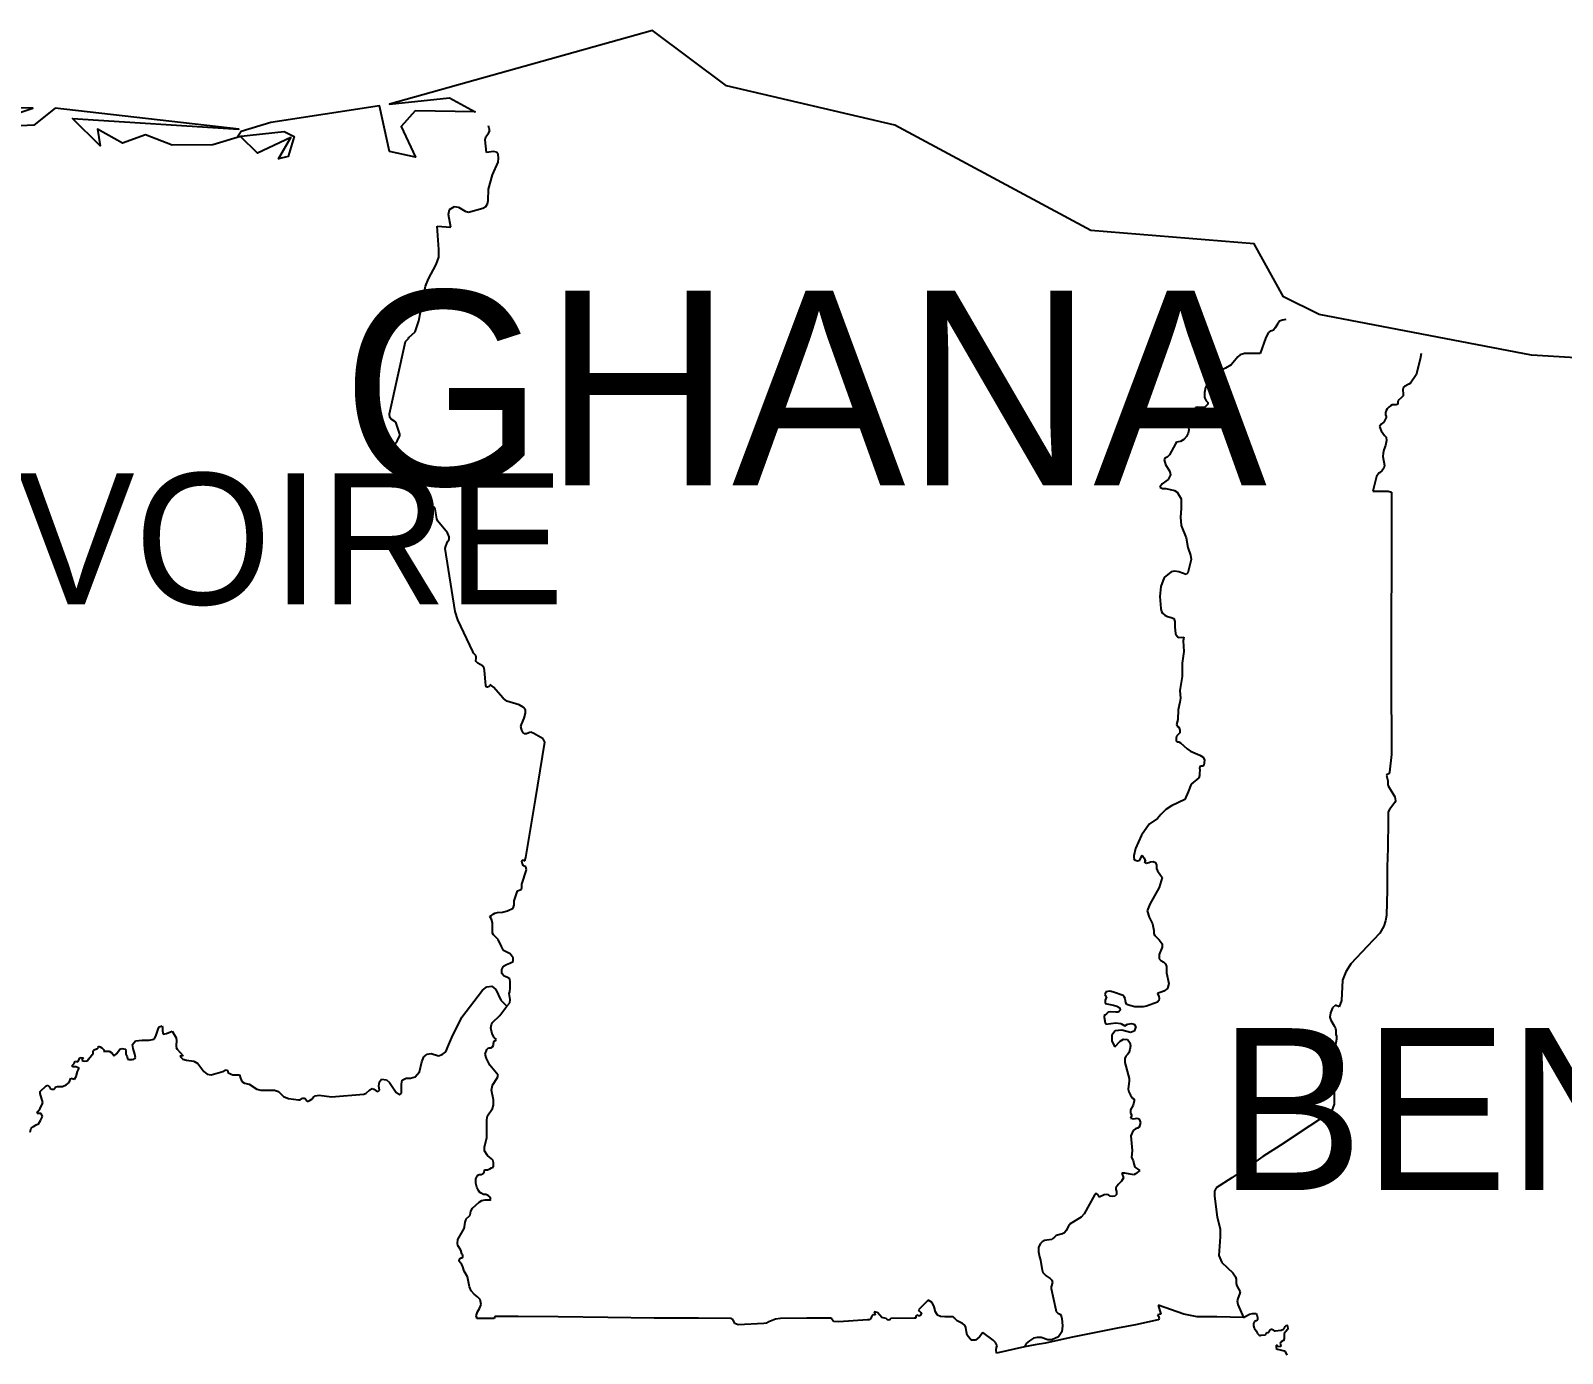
# Model space of a CAD drawing. Header units: metres. Extents: x 0 to 1325, y -1 to 773.
# Drawn here: x 644.05 to 671.54, y 345.15 to 368.91 of the extents above; entities that cross this region are included whole.
import ezdxf
from ezdxf.enums import TextEntityAlignment as Align

# ---------------------------------------------------------------- set-up
doc = ezdxf.new("R2010")
doc.units = ezdxf.units.M

msp = doc.modelspace()

# ---------------------------------------------------------------- linework, layer by layer
at = {"layer": 'CUT'}
for points in [[(674.96, 362.838), (670.99, 363.078), (667.18, 363.808), (666.54, 364.128), (666.01, 365.078), (663.08, 365.318), (659.56, 367.208), (656.54, 367.918), (655.21, 368.908), (650.49, 367.588), (651.57, 367.698), (652.03, 367.448), (650.95, 367.468), (650.7, 367.188), (650.96, 366.638), (650.49, 366.738), (650.31, 367.558), (648.36, 367.258), (647.83, 367.098), (647.77, 367.008), (648.6, 367.098), (648.78, 367.008), (648.67, 366.648), (648.5, 366.608), (648.72, 366.988), (648.12, 366.708), (647.82, 367.008), (647.32, 366.858), (646.59, 366.848), (646.11, 367.038), (645.7, 366.888), (645.25, 367.138), (645.3, 366.838), (644.8, 367.328), (647.79, 367.138), (644.49, 367.518), (644.11, 367.208), (642.91, 367.148)], [(643.26, 367.238), (644.09, 367.518), (642.07, 367.568)]]:
    msp.add_lwpolyline(points, dxfattribs=at)
at = {"layer": 'SCORE'}
for points in [[(652.22, 366.998), (652.27, 367.068)], [(652.28, 367.148), (652.27, 367.198)], [(652.27, 367.068), (652.29, 367.108)], [(652.29, 367.108), (652.28, 367.148)], [(652.21, 366.948), (652.22, 366.998)], [(652.23, 366.718), (652.21, 366.948)], [(652.36, 366.738), (652.23, 366.718)], [(652.34, 366.318), (652.44, 366.548)], [(652.41, 366.728), (652.36, 366.738)], [(652.44, 366.688), (652.41, 366.728)], [(652.45, 366.618), (652.44, 366.688)], [(652.44, 366.548), (652.45, 366.618)], [(652.27, 366.058), (652.34, 366.318)], [(652.26, 365.858), (652.27, 366.058)], [(651.55, 365.608), (651.57, 365.698)], [(651.57, 365.698), (651.66, 365.748)], [(651.66, 365.748), (651.73, 365.738)], [(651.73, 365.738), (651.85, 365.668)], [(651.91, 365.648), (652.17, 365.718)], [(652.17, 365.718), (652.22, 365.748)], [(652.22, 365.748), (652.25, 365.798)], [(652.25, 365.798), (652.26, 365.858)], [(651.59, 365.378), (651.55, 365.608)], [(651.85, 365.668), (651.91, 365.648)], [(651.38, 364.978), (651.35, 365.398)], [(651.35, 365.398), (651.59, 365.378)], [(651.38, 364.838), (651.38, 364.978)], [(651.19, 364.448), (651.33, 364.708)], [(651.33, 364.708), (651.38, 364.838)], [(651.02, 363.698), (651.14, 364.318)], [(651.14, 364.318), (651.19, 364.448)], [(650.84, 363.398), (650.95, 363.498)], [(650.95, 363.498), (651.02, 363.698)], [(666.27, 363.488), (666.22, 363.398)], [(666.3, 363.508), (666.27, 363.488)], [(666.33, 363.518), (666.3, 363.508)], [(666.36, 363.528), (666.33, 363.518)], [(666.39, 363.568), (666.36, 363.528)], [(666.43, 363.638), (666.39, 363.568)], [(666.47, 363.688), (666.43, 363.638)], [(666.52, 363.708), (666.47, 363.688)], [(666.58, 363.718), (666.52, 363.708)], [(650.49, 362.028), (650.78, 363.328)], [(650.78, 363.328), (650.83, 363.378)], [(650.83, 363.378), (650.84, 363.398)], [(666.22, 363.398), (666.12, 363.108)], [(665.72, 363.048), (665.6, 362.908)], [(665.76, 363.088), (665.72, 363.048)], [(665.84, 363.108), (665.76, 363.088)], [(666.12, 363.108), (665.84, 363.108)], [(668.99, 363.008), (668.92, 362.728)], [(669.01, 363.108), (668.99, 363.008)], [(665.24, 362.678), (665.19, 362.588)], [(665.32, 362.758), (665.24, 362.678)], [(665.5, 362.848), (665.32, 362.758)], [(665.6, 362.908), (665.5, 362.848)], [(668.92, 362.728), (668.82, 362.578)], [(665.14, 362.498), (665.12, 362.408)], [(665.12, 362.408), (665.12, 362.328)], [(665.19, 362.588), (665.14, 362.498)], [(668.69, 362.498), (668.68, 362.458)], [(668.68, 362.458), (668.69, 362.388)], [(668.71, 362.518), (668.69, 362.498)], [(668.69, 362.388), (668.69, 362.348)], [(668.79, 362.558), (668.71, 362.518)], [(668.82, 362.578), (668.79, 362.558)], [(664.96, 362.138), (664.93, 362.078)], [(664.99, 362.148), (664.96, 362.138)], [(665.1, 362.138), (664.99, 362.148)], [(665.13, 362.148), (665.1, 362.138)], [(665.12, 362.328), (665.13, 362.308)], [(665.13, 362.308), (665.15, 362.258)], [(665.18, 362.198), (665.13, 362.148)], [(665.15, 362.258), (665.18, 362.228)], [(665.18, 362.228), (665.18, 362.198)], [(668.4, 362.118), (668.38, 362.088)], [(668.43, 362.148), (668.4, 362.118)], [(668.46, 362.168), (668.43, 362.148)], [(668.49, 362.188), (668.46, 362.168)], [(668.52, 362.188), (668.49, 362.188)], [(668.56, 362.188), (668.52, 362.188)], [(668.59, 362.198), (668.56, 362.188)], [(668.6, 362.268), (668.59, 362.238)], [(668.59, 362.238), (668.59, 362.198)], [(668.66, 362.318), (668.6, 362.268)], [(668.69, 362.348), (668.66, 362.318)], [(650.5, 361.958), (650.49, 362.028)], [(650.52, 361.928), (650.5, 361.958)], [(650.59, 361.888), (650.52, 361.928)], [(650.61, 361.858), (650.59, 361.888)], [(650.68, 361.658), (650.61, 361.858)], [(664.83, 361.998), (664.81, 361.918)], [(664.81, 361.918), (664.84, 361.738)], [(664.88, 362.048), (664.83, 361.998)], [(664.93, 362.078), (664.88, 362.048)], [(668.29, 361.838), (668.26, 361.798)], [(668.34, 361.878), (668.29, 361.838)], [(668.38, 361.958), (668.34, 361.878)], [(668.38, 362.088), (668.37, 362.048)], [(668.37, 362.048), (668.37, 362.008)], [(668.37, 362.008), (668.38, 361.978)], [(668.38, 361.978), (668.38, 361.958)], [(650.63, 361.538), (650.68, 361.638)], [(650.68, 361.638), (650.68, 361.658)], [(664.75, 361.568), (664.69, 361.528)], [(664.8, 361.618), (664.75, 361.568)], [(664.83, 361.678), (664.8, 361.618)], [(664.84, 361.738), (664.83, 361.678)], [(668.26, 361.798), (668.29, 361.718)], [(668.29, 361.718), (668.35, 361.638)], [(668.35, 361.638), (668.38, 361.608)], [(668.38, 361.608), (668.39, 361.548)], [(650.56, 361.438), (650.58, 361.478)], [(650.57, 361.308), (650.56, 361.438)], [(650.63, 361.168), (650.57, 361.308)], [(650.58, 361.478), (650.63, 361.538)], [(664.49, 361.288), (664.45, 361.248)], [(664.6, 361.488), (664.49, 361.288)], [(664.62, 361.518), (664.6, 361.488)], [(664.69, 361.528), (664.62, 361.518)], [(668.33, 361.318), (668.32, 361.258)], [(668.34, 361.378), (668.33, 361.318)], [(668.37, 361.458), (668.34, 361.378)], [(668.39, 361.548), (668.37, 361.458)], [(651.05, 360.438), (650.63, 361.168)], [(664.41, 361.228), (664.4, 361.198)], [(664.4, 361.198), (664.42, 361.118)], [(664.45, 361.248), (664.41, 361.228)], [(664.42, 361.118), (664.5, 360.988)], [(668.34, 361.048), (668.31, 361.008)], [(668.32, 361.258), (668.35, 361.098)], [(668.35, 361.098), (668.34, 361.048)], [(664.36, 360.768), (664.32, 360.708)], [(664.47, 360.848), (664.36, 360.768)], [(664.51, 360.928), (664.47, 360.848)], [(664.5, 360.988), (664.51, 360.928)], [(668.21, 360.898), (668.14, 360.638)], [(668.25, 360.958), (668.21, 360.898)], [(668.26, 360.968), (668.25, 360.958)], [(668.31, 361.008), (668.26, 360.968)], [(664.32, 360.708), (664.37, 360.688)], [(664.37, 360.688), (664.43, 360.688)], [(664.43, 360.688), (664.58, 360.648)], [(664.58, 360.648), (664.63, 360.618)], [(664.63, 360.618), (664.7, 360.498)], [(664.7, 360.498), (664.7, 360.328)], [(668.14, 360.638), (668.42, 360.638)], [(668.42, 360.638), (668.48, 360.618)], [(668.48, 360.618), (668.48, 360.078)], [(651.1, 360.408), (651.05, 360.438)], [(651.11, 360.408), (651.1, 360.408)], [(651.29, 360.348), (651.11, 360.408)], [(651.31, 360.318), (651.29, 360.348)], [(651.34, 360.138), (651.31, 360.318)], [(664.7, 360.328), (664.69, 360.168)], [(651.36, 360.098), (651.34, 360.138)], [(651.53, 359.888), (651.36, 360.098)], [(664.69, 360.168), (664.7, 360.018)], [(664.7, 360.018), (664.79, 359.798)], [(668.48, 360.078), (668.48, 359.538)], [(651.49, 359.608), (651.5, 359.648)], [(651.5, 359.648), (651.52, 359.698)], [(651.52, 359.698), (651.54, 359.738)], [(651.56, 359.818), (651.53, 359.888)], [(651.54, 359.738), (651.56, 359.768)], [(651.56, 359.768), (651.56, 359.818)], [(664.79, 359.798), (664.82, 359.628)], [(651.67, 358.478), (651.49, 359.608)], [(664.82, 359.628), (664.87, 359.488)], [(664.88, 359.408), (664.82, 359.168)], [(664.87, 359.488), (664.88, 359.408)], [(668.48, 359.538), (668.48, 358.988)], [(664.4, 359.088), (664.34, 358.928)], [(664.52, 359.188), (664.4, 359.088)], [(664.58, 359.198), (664.52, 359.188)], [(664.66, 359.188), (664.58, 359.198)], [(664.79, 359.138), (664.66, 359.188)], [(664.82, 359.168), (664.79, 359.138)], [(664.34, 358.928), (664.32, 358.748)], [(668.48, 358.988), (668.47, 358.628)], [(664.32, 358.748), (664.34, 358.528)], [(668.47, 358.628), (668.47, 358.308)], [(651.72, 358.328), (651.67, 358.478)], [(651.99, 357.758), (651.72, 358.328)], [(664.34, 358.528), (664.35, 358.478)], [(664.35, 358.478), (664.37, 358.448)], [(664.37, 358.448), (664.41, 358.408)], [(664.41, 358.408), (664.46, 358.388)], [(664.46, 358.388), (664.52, 358.368)], [(664.52, 358.368), (664.57, 358.348)], [(664.57, 358.348), (664.59, 358.298)], [(664.59, 358.298), (664.59, 358.198)], [(668.47, 358.308), (668.47, 358.238)], [(664.59, 358.198), (664.6, 358.078)], [(664.6, 358.078), (664.65, 358.008)], [(664.65, 358.008), (664.75, 358.018)], [(664.75, 358.018), (664.74, 357.948)], [(668.47, 358.238), (668.47, 357.508)], [(652, 357.728), (651.99, 357.758)], [(652.04, 357.688), (652, 357.728)], [(664.75, 357.758), (664.72, 357.548)], [(664.74, 357.948), (664.75, 357.758)], [(652.05, 357.658), (652.04, 357.688)], [(652.04, 357.588), (652.05, 357.638)], [(652.05, 357.578), (652.04, 357.588)], [(652.05, 357.638), (652.05, 357.658)], [(652.08, 357.548), (652.05, 357.578)], [(652.16, 357.498), (652.08, 357.548)], [(652.19, 357.458), (652.16, 357.498)], [(652.2, 357.418), (652.19, 357.458)], [(664.72, 357.548), (664.72, 357.318)], [(668.47, 357.508), (668.47, 356.918)], [(652.22, 357.148), (652.2, 357.418)], [(652.36, 357.118), (652.3, 357.168)], [(652.3, 357.168), (652.3, 357.148)], [(664.72, 357.308), (664.68, 357.058)], [(664.72, 357.318), (664.72, 357.308)], [(652.23, 357.118), (652.22, 357.148)], [(652.25, 357.118), (652.23, 357.118)], [(652.28, 357.128), (652.25, 357.118)], [(652.3, 357.148), (652.28, 357.128)], [(652.53, 356.918), (652.36, 357.118)], [(652.6, 356.868), (652.53, 356.918)], [(664.68, 357.058), (664.69, 356.918)], [(664.69, 356.918), (664.68, 356.848)], [(668.47, 356.918), (668.48, 356.328)], [(652.82, 356.798), (652.6, 356.868)], [(652.89, 356.758), (652.82, 356.798)], [(652.93, 356.708), (652.89, 356.758)], [(652.91, 356.558), (652.93, 356.648)], [(652.93, 356.648), (652.93, 356.708)], [(664.65, 356.708), (664.64, 356.538)], [(664.68, 356.848), (664.65, 356.708)], [(652.85, 356.408), (652.86, 356.448)], [(652.87, 356.348), (652.85, 356.408)], [(652.86, 356.448), (652.91, 356.558)], [(652.89, 356.298), (652.87, 356.348)], [(664.64, 356.538), (664.62, 356.448)], [(664.62, 356.448), (664.63, 356.418)], [(664.63, 356.418), (664.66, 356.398)], [(664.66, 356.398), (664.68, 356.348)], [(664.68, 356.348), (664.68, 356.298)], [(652.91, 356.278), (652.89, 356.298)], [(652.95, 356.278), (652.91, 356.278)], [(652.99, 356.298), (652.95, 356.278)], [(653.03, 356.308), (652.99, 356.298)], [(653.08, 356.288), (653.03, 356.308)], [(653.25, 356.188), (653.08, 356.288)], [(653.11, 355.098), (653.28, 356.128)], [(653.28, 356.128), (653.25, 356.188)], [(664.62, 356.238), (664.61, 356.198)], [(664.61, 356.198), (664.61, 356.148)], [(664.61, 356.148), (664.63, 356.138)], [(664.65, 356.268), (664.62, 356.238)], [(664.63, 356.138), (664.66, 356.138)], [(664.68, 356.298), (664.65, 356.268)], [(664.66, 356.138), (664.69, 356.118)], [(664.69, 356.118), (664.81, 356.008)], [(668.48, 356.328), (668.48, 355.908)], [(664.81, 356.008), (664.87, 355.968)], [(664.87, 355.968), (665.04, 355.898)], [(665.04, 355.898), (665.1, 355.858)], [(665.1, 355.858), (665.12, 355.808)], [(665.12, 355.808), (665.11, 355.718)], [(668.48, 355.908), (668.44, 355.588)], [(665.03, 355.528), (665.02, 355.488)], [(665.04, 355.678), (665.03, 355.668)], [(665.03, 355.668), (665.04, 355.628)], [(665.04, 355.628), (665.03, 355.568)], [(665.03, 355.568), (665.03, 355.528)], [(665.05, 355.698), (665.04, 355.678)], [(665.1, 355.698), (665.05, 355.698)], [(665.11, 355.718), (665.1, 355.698)], [(668.4, 355.548), (668.39, 355.528)], [(668.39, 355.528), (668.41, 355.438)], [(668.43, 355.558), (668.4, 355.548)], [(668.44, 355.588), (668.43, 355.558)], [(664.83, 355.238), (664.77, 355.098)], [(664.88, 355.378), (664.83, 355.238)], [(665.02, 355.488), (664.88, 355.378)], [(668.41, 355.438), (668.41, 355.378)], [(668.41, 355.378), (668.42, 355.348)], [(668.42, 355.348), (668.54, 355.148)], [(652.94, 354.058), (653.11, 355.098)], [(664.53, 354.988), (664.43, 354.918)], [(664.77, 355.098), (664.53, 354.988)], [(668.54, 355.048), (668.44, 354.918)], [(668.54, 355.148), (668.55, 355.078)], [(668.55, 355.078), (668.54, 355.048)], [(664.28, 354.758), (664.13, 354.658)], [(664.34, 354.828), (664.28, 354.758)], [(664.43, 354.918), (664.34, 354.828)], [(668.42, 354.728), (668.41, 354.228)], [(668.44, 354.918), (668.42, 354.878)], [(668.42, 354.878), (668.42, 354.838)], [(668.42, 354.838), (668.42, 354.728)], [(663.99, 354.458), (663.88, 354.218)], [(664.13, 354.658), (663.99, 354.458)], [(663.88, 354.218), (663.85, 354.088)], [(668.41, 354.228), (668.4, 353.888)], [(652.87, 353.988), (652.88, 354.008)], [(652.88, 353.938), (652.87, 353.988)], [(652.88, 354.008), (652.89, 354.018)], [(652.9, 353.908), (652.88, 353.938)], [(652.89, 354.018), (652.92, 353.998)], [(652.94, 353.888), (652.9, 353.908)], [(652.92, 353.998), (652.94, 354.058)], [(652.95, 353.838), (652.94, 353.888)], [(663.85, 354.088), (663.85, 354.038)], [(663.85, 354.038), (663.87, 354.008)], [(663.87, 354.008), (663.92, 353.998)], [(663.92, 353.998), (663.96, 354.008)], [(663.96, 354.008), (664, 354.098)], [(664, 354.098), (664.04, 354.048)], [(664.04, 354.048), (664.06, 353.988)], [(664.06, 353.988), (664.04, 353.978)], [(664.04, 353.978), (664.08, 353.958)], [(664.08, 353.958), (664.12, 353.968)], [(664.12, 353.968), (664.15, 353.978)], [(664.15, 353.978), (664.2, 353.988)], [(664.2, 353.988), (664.24, 353.968)], [(664.24, 353.968), (664.26, 353.918)], [(664.26, 353.918), (664.26, 353.858)], [(668.4, 353.888), (668.4, 353.478)], [(652.87, 353.578), (652.95, 353.838)], [(664.26, 353.858), (664.28, 353.818)], [(664.28, 353.818), (664.36, 353.698)], [(664.36, 353.698), (664.31, 353.518)], [(652.73, 353.278), (652.79, 353.458)], [(652.79, 353.458), (652.81, 353.468)], [(652.81, 353.468), (652.84, 353.478)], [(652.84, 353.478), (652.86, 353.488)], [(652.86, 353.488), (652.87, 353.518)], [(652.87, 353.518), (652.87, 353.578)], [(664.31, 353.518), (664.14, 353.218)], [(668.4, 353.478), (668.39, 353.018)], [(652.32, 353.018), (652.35, 353.038)], [(652.35, 353.038), (652.38, 353.058)], [(652.38, 353.058), (652.43, 353.068)], [(652.43, 353.068), (652.52, 353.078)], [(652.52, 353.078), (652.61, 353.098)], [(652.61, 353.098), (652.71, 353.148)], [(652.71, 353.148), (652.73, 353.208)], [(652.73, 353.208), (652.73, 353.278)], [(664.14, 353.218), (664.09, 353.098)], [(664.09, 353.098), (664.13, 352.988)], [(652.29, 352.998), (652.32, 353.018)], [(652.32, 352.948), (652.29, 352.998)], [(652.34, 352.888), (652.32, 352.948)], [(652.34, 352.698), (652.34, 352.888)], [(664.13, 352.988), (664.19, 352.868)], [(664.19, 352.868), (664.21, 352.748)], [(668.34, 352.828), (668.27, 352.698)], [(668.37, 352.918), (668.34, 352.828)], [(668.39, 353.018), (668.37, 352.918)], [(652.36, 352.668), (652.34, 352.698)], [(652.44, 352.588), (652.36, 352.668)], [(652.5, 352.458), (652.44, 352.588)], [(664.21, 352.748), (664.21, 352.688)], [(664.21, 352.688), (664.23, 352.658)], [(664.23, 352.658), (664.31, 352.578)], [(664.31, 352.578), (664.36, 352.508)], [(664.36, 352.508), (664.36, 352.448)], [(668.27, 352.698), (668.04, 352.458)], [(652.54, 352.388), (652.5, 352.458)], [(652.66, 352.328), (652.54, 352.388)], [(652.71, 352.258), (652.66, 352.328)], [(652.71, 352.188), (652.71, 352.258)], [(664.36, 352.448), (664.31, 352.318)], [(664.31, 352.318), (664.31, 352.238)], [(664.31, 352.238), (664.34, 352.208)], [(668.04, 352.458), (667.75, 352.148)], [(652.51, 352.048), (652.54, 352.108)], [(652.51, 351.978), (652.51, 352.048)], [(652.55, 351.928), (652.51, 351.978)], [(652.54, 352.108), (652.59, 352.138)], [(652.59, 352.138), (652.65, 352.158)], [(652.65, 352.158), (652.71, 352.188)], [(664.34, 352.208), (664.39, 352.178)], [(664.39, 352.178), (664.42, 352.148)], [(664.42, 352.148), (664.44, 352.098)], [(664.44, 352.098), (664.44, 351.988)], [(664.44, 351.988), (664.48, 351.798)], [(667.66, 352.008), (667.6, 351.858)], [(667.73, 352.118), (667.66, 352.008)], [(667.75, 352.148), (667.73, 352.118)], [(651.79, 351.188), (652.16, 351.678)], [(652.16, 351.678), (652.24, 351.738)], [(652.24, 351.738), (652.33, 351.748)], [(652.33, 351.748), (652.4, 351.688)], [(652.4, 351.688), (652.49, 351.498)], [(652.6, 351.908), (652.55, 351.928)], [(652.65, 351.878), (652.6, 351.908)], [(652.66, 351.818), (652.65, 351.878)], [(652.65, 351.648), (652.66, 351.718)], [(652.66, 351.718), (652.66, 351.818)], [(664.46, 351.708), (664.39, 351.658)], [(664.48, 351.798), (664.46, 351.708)], [(667.6, 351.858), (667.58, 351.488)], [(652.47, 351.218), (652.6, 351.388)], [(652.49, 351.498), (652.6, 351.388)], [(652.6, 351.388), (652.65, 351.448)], [(652.64, 351.618), (652.65, 351.648)], [(652.66, 351.508), (652.64, 351.618)], [(652.65, 351.448), (652.66, 351.508)], [(663.35, 351.648), (663.33, 351.598)], [(663.33, 351.598), (663.36, 351.558)], [(663.36, 351.558), (663.34, 351.498)], [(663.34, 351.498), (663.34, 351.438)], [(663.34, 351.438), (663.49, 351.408)], [(663.42, 351.658), (663.35, 351.648)], [(663.49, 351.638), (663.42, 351.658)], [(663.66, 351.578), (663.49, 351.638)], [(663.49, 351.408), (663.55, 351.388)], [(663.55, 351.388), (663.6, 351.358)], [(663.68, 351.558), (663.66, 351.578)], [(663.7, 351.528), (663.68, 351.558)], [(663.71, 351.448), (663.7, 351.528)], [(663.73, 351.418), (663.71, 351.448)], [(663.78, 351.398), (663.73, 351.418)], [(663.87, 351.378), (663.78, 351.398)], [(664.08, 351.388), (664.02, 351.378)], [(664.28, 351.458), (664.08, 351.388)], [(664.39, 351.658), (664.28, 351.618)], [(664.28, 351.618), (664.28, 351.608)], [(664.28, 351.608), (664.3, 351.568)], [(664.3, 351.488), (664.28, 351.458)], [(664.3, 351.568), (664.31, 351.528)], [(664.31, 351.528), (664.3, 351.488)], [(667.47, 351.408), (667.42, 351.358)], [(667.54, 351.378), (667.47, 351.408)], [(667.58, 351.488), (667.54, 351.378)], [(651.61, 350.828), (651.79, 351.188)], [(652.34, 351.098), (652.47, 351.218)], [(663.33, 351.228), (663.32, 351.218)], [(663.32, 351.218), (663.32, 351.188)], [(663.32, 351.188), (663.34, 351.088)], [(663.36, 351.248), (663.33, 351.228)], [(663.39, 351.278), (663.36, 351.248)], [(663.43, 351.288), (663.39, 351.278)], [(663.53, 351.278), (663.43, 351.288)], [(663.58, 351.278), (663.53, 351.278)], [(663.61, 351.318), (663.58, 351.278)], [(663.6, 351.358), (663.61, 351.318)], [(664.02, 351.378), (663.87, 351.378)], [(667.38, 351.268), (667.37, 351.188)], [(667.37, 351.188), (667.39, 351.138)], [(667.42, 351.358), (667.38, 351.268)], [(667.39, 351.138), (667.45, 351.038)], [(646.27, 350.798), (646.3, 350.848)], [(646.3, 350.848), (646.34, 350.978)], [(646.34, 350.978), (646.36, 351.018)], [(646.36, 351.018), (646.41, 351.038)], [(646.41, 351.038), (646.42, 351.008)], [(646.42, 351.008), (646.42, 350.948)], [(646.42, 350.948), (646.43, 350.888)], [(646.43, 350.888), (646.49, 350.898)], [(646.49, 350.898), (646.59, 350.938)], [(646.59, 350.938), (646.61, 350.908)], [(646.61, 350.908), (646.66, 350.818)], [(652.31, 350.998), (652.32, 351.058)], [(652.32, 350.938), (652.31, 350.998)], [(652.32, 351.058), (652.34, 351.098)], [(652.34, 350.878), (652.32, 350.938)], [(652.37, 350.828), (652.34, 350.878)], [(663.34, 351.088), (663.35, 351.068)], [(663.35, 351.068), (663.53, 351.088)], [(663.52, 350.948), (663.46, 350.868)], [(663.46, 350.868), (663.46, 350.758)], [(663.64, 350.958), (663.52, 350.948)], [(663.53, 351.088), (663.62, 351.078)], [(663.62, 351.078), (663.69, 351.038)], [(663.79, 350.918), (663.64, 350.958)], [(663.69, 351.038), (663.74, 351.068)], [(663.74, 351.068), (663.81, 351.078)], [(663.86, 350.938), (663.79, 350.918)], [(663.81, 351.078), (663.86, 351.068)], [(663.86, 351.068), (663.89, 351.018)], [(663.89, 351.018), (663.86, 350.938)], [(667.45, 351.038), (667.47, 350.988)], [(667.47, 350.988), (667.48, 350.958)], [(667.48, 350.958), (667.48, 350.878)], [(667.48, 350.878), (667.49, 350.848)], [(667.49, 350.848), (667.49, 350.798)], [(645.17, 350.568), (645.18, 350.598)], [(645.17, 350.528), (645.17, 350.568)], [(645.18, 350.598), (645.2, 350.608)], [(645.2, 350.608), (645.25, 350.628)], [(645.25, 350.628), (645.27, 350.648)], [(645.27, 350.648), (645.27, 350.668)], [(645.27, 350.668), (645.3, 350.658)], [(645.3, 350.658), (645.33, 350.638)], [(645.33, 350.638), (645.36, 350.608)], [(645.36, 350.608), (645.37, 350.588)], [(645.37, 350.588), (645.36, 350.578)], [(645.36, 350.578), (645.42, 350.578)], [(645.42, 350.578), (645.46, 350.578)], [(645.46, 350.578), (645.51, 350.548)], [(645.6, 350.538), (645.65, 350.618)], [(645.65, 350.618), (645.69, 350.628)], [(645.69, 350.628), (645.75, 350.618)], [(645.75, 350.618), (645.76, 350.578)], [(645.76, 350.578), (645.76, 350.528)], [(645.88, 350.698), (645.93, 350.768)], [(645.89, 350.628), (645.88, 350.698)], [(645.92, 350.528), (645.89, 350.628)], [(645.93, 350.768), (646.05, 350.778)], [(646.05, 350.778), (646.18, 350.778)], [(646.18, 350.778), (646.27, 350.798)], [(646.66, 350.818), (646.67, 350.768)], [(646.67, 350.768), (646.66, 350.688)], [(646.66, 350.688), (646.66, 350.648)], [(646.66, 350.648), (646.68, 350.618)], [(646.68, 350.618), (646.79, 350.498)], [(651.44, 350.518), (651.5, 350.568)], [(651.5, 350.568), (651.54, 350.658)], [(651.54, 350.658), (651.61, 350.828)], [(652.21, 350.528), (652.24, 350.608)], [(652.24, 350.608), (652.27, 350.638)], [(652.27, 350.638), (652.29, 350.638)], [(652.29, 350.638), (652.31, 350.638)], [(652.31, 350.638), (652.34, 350.658)], [(652.34, 350.658), (652.36, 350.688)], [(652.36, 350.718), (652.37, 350.758)], [(652.36, 350.688), (652.36, 350.718)], [(652.41, 350.788), (652.37, 350.828)], [(652.37, 350.758), (652.4, 350.778)], [(652.4, 350.778), (652.41, 350.788)], [(663.46, 350.758), (663.51, 350.658)], [(663.51, 350.658), (663.61, 350.758)], [(663.61, 350.758), (663.67, 350.798)], [(663.67, 350.798), (663.74, 350.788)], [(663.74, 350.788), (663.78, 350.738)], [(663.78, 350.608), (663.76, 350.548)], [(663.78, 350.738), (663.79, 350.678)], [(663.79, 350.678), (663.78, 350.608)], [(667.49, 350.798), (667.46, 350.628)], [(667.46, 350.628), (667.46, 350.338)], [(644.8, 350.328), (644.83, 350.358)], [(644.8, 350.298), (644.8, 350.328)], [(644.83, 350.298), (644.8, 350.298)], [(644.83, 350.358), (644.84, 350.368)], [(644.86, 350.298), (644.83, 350.298)], [(644.84, 350.368), (644.85, 350.398)], [(644.85, 350.398), (644.9, 350.388)], [(644.92, 350.278), (644.86, 350.298)], [(644.9, 350.388), (644.94, 350.468)], [(644.94, 350.468), (645, 350.458)], [(644.98, 350.438), (644.97, 350.418)], [(644.97, 350.418), (644.99, 350.408)], [(645, 350.458), (644.98, 350.438)], [(644.99, 350.408), (645.02, 350.398)], [(645.02, 350.398), (645.06, 350.408)], [(645.06, 350.408), (645.08, 350.418)], [(645.08, 350.418), (645.09, 350.438)], [(645.09, 350.438), (645.11, 350.468)], [(645.11, 350.468), (645.15, 350.508)], [(645.15, 350.508), (645.17, 350.528)], [(645.51, 350.548), (645.55, 350.498)], [(645.55, 350.498), (645.6, 350.538)], [(645.76, 350.528), (645.78, 350.478)], [(645.78, 350.478), (645.79, 350.448)], [(645.79, 350.448), (645.79, 350.438)], [(645.79, 350.438), (645.81, 350.428)], [(645.81, 350.428), (645.87, 350.428)], [(645.87, 350.428), (645.9, 350.438)], [(645.9, 350.438), (645.92, 350.448)], [(645.93, 350.468), (645.92, 350.528)], [(645.92, 350.448), (645.93, 350.468)], [(646.75, 350.488), (646.73, 350.488)], [(646.73, 350.488), (646.78, 350.438)], [(646.79, 350.498), (646.75, 350.488)], [(646.78, 350.438), (646.85, 350.418)], [(646.85, 350.418), (646.98, 350.398)], [(646.98, 350.398), (647.05, 350.358)], [(647.05, 350.358), (647.16, 350.218)], [(651.03, 350.208), (651.07, 350.388)], [(651.07, 350.388), (651.11, 350.478)], [(651.11, 350.478), (651.17, 350.528)], [(651.17, 350.528), (651.24, 350.538)], [(651.24, 350.538), (651.37, 350.498)], [(651.37, 350.498), (651.44, 350.518)], [(652.23, 350.448), (652.21, 350.528)], [(652.29, 350.328), (652.23, 350.448)], [(652.41, 350.188), (652.29, 350.328)], [(663.71, 350.488), (663.69, 350.448)], [(663.69, 350.448), (663.69, 350.378)], [(663.69, 350.378), (663.77, 350.088)], [(663.74, 350.518), (663.71, 350.488)], [(663.76, 350.548), (663.74, 350.518)], [(667.46, 350.338), (667.45, 349.928)], [(644.69, 349.978), (644.74, 350.018)], [(644.74, 350.018), (644.77, 350.098)], [(644.77, 350.098), (644.84, 350.078)], [(644.84, 350.078), (644.87, 350.128)], [(644.87, 350.128), (644.89, 350.218)], [(644.89, 350.218), (644.92, 350.278)], [(647.16, 350.218), (647.22, 350.168)], [(647.22, 350.168), (647.29, 350.158)], [(647.29, 350.158), (647.5, 350.218)], [(647.5, 350.218), (647.54, 350.238)], [(647.54, 350.238), (647.56, 350.248)], [(647.56, 350.248), (647.58, 350.238)], [(647.58, 350.238), (647.59, 350.218)], [(647.59, 350.218), (647.59, 350.208)], [(647.59, 350.208), (647.59, 350.198)], [(647.59, 350.198), (647.65, 350.168)], [(647.65, 350.168), (647.68, 350.158)], [(647.68, 350.158), (647.8, 350.158)], [(647.8, 350.158), (647.82, 350.098)], [(647.82, 350.098), (647.84, 350.038)], [(647.84, 350.038), (647.89, 350.008)], [(650.3, 349.958), (650.31, 350.028)], [(650.31, 350.028), (650.35, 350.078)], [(650.35, 350.078), (650.44, 350.068)], [(650.44, 350.068), (650.49, 350.018)], [(650.49, 350.018), (650.61, 349.838)], [(650.71, 349.988), (650.72, 350.058)], [(650.72, 350.058), (650.79, 350.098)], [(650.79, 350.098), (650.87, 350.098)], [(650.87, 350.098), (650.95, 350.118)], [(650.95, 350.118), (651.03, 350.208)], [(652.34, 349.968), (652.43, 350.108)], [(652.44, 350.148), (652.41, 350.188)], [(652.43, 350.108), (652.44, 350.148)], [(663.77, 350.048), (663.75, 349.898)], [(663.77, 350.088), (663.77, 350.048)], [(644.22, 349.858), (644.33, 349.958)], [(644.22, 349.818), (644.22, 349.858)], [(644.27, 349.658), (644.22, 349.818)], [(644.33, 349.958), (644.36, 349.968)], [(644.36, 349.968), (644.38, 349.948)], [(644.38, 349.948), (644.4, 349.908)], [(644.4, 349.908), (644.43, 349.898)], [(644.43, 349.898), (644.47, 349.898)], [(644.47, 349.898), (644.49, 349.918)], [(644.49, 349.918), (644.5, 349.938)], [(644.5, 349.938), (644.53, 349.948)], [(644.53, 349.948), (644.62, 349.948)], [(644.62, 349.948), (644.69, 349.978)], [(647.89, 350.008), (647.97, 349.988)], [(647.97, 349.988), (648.11, 349.898)], [(648.11, 349.898), (648.18, 349.878)], [(648.18, 349.878), (648.43, 349.878)], [(648.43, 349.878), (648.5, 349.858)], [(648.5, 349.858), (648.53, 349.828)], [(648.53, 349.828), (648.59, 349.768)], [(648.59, 349.768), (648.63, 349.748)], [(648.63, 349.748), (648.68, 349.728)], [(648.89, 349.708), (648.93, 349.738)], [(648.93, 349.738), (648.96, 349.738)], [(648.96, 349.738), (648.98, 349.728)], [(649.1, 349.718), (649.12, 349.748)], [(649.12, 349.748), (649.16, 349.778)], [(649.16, 349.778), (649.23, 349.788)], [(649.23, 349.788), (649.45, 349.758)], [(649.45, 349.758), (650.03, 349.808)], [(650.03, 349.808), (650.07, 349.828)], [(650.07, 349.828), (650.14, 349.888)], [(650.14, 349.888), (650.18, 349.908)], [(650.18, 349.908), (650.21, 349.898)], [(650.21, 349.898), (650.25, 349.868)], [(650.25, 349.868), (650.29, 349.858)], [(650.29, 349.858), (650.31, 349.878)], [(650.31, 349.878), (650.3, 349.958)], [(650.61, 349.838), (650.67, 349.798)], [(650.67, 349.798), (650.71, 349.828)], [(650.71, 349.898), (650.71, 349.988)], [(650.71, 349.828), (650.71, 349.898)], [(652.32, 349.878), (652.34, 349.968)], [(652.36, 349.708), (652.32, 349.878)], [(663.75, 349.898), (663.76, 349.848)], [(663.76, 349.848), (663.79, 349.788)], [(663.79, 349.788), (663.83, 349.738)], [(663.83, 349.738), (663.86, 349.718)], [(667.45, 349.928), (667.45, 349.658)], [(644.17, 349.458), (644.18, 349.498)], [(644.18, 349.498), (644.22, 349.548)], [(644.22, 349.548), (644.26, 349.638)], [(644.26, 349.638), (644.27, 349.658)], [(648.68, 349.728), (648.86, 349.708)], [(648.86, 349.708), (648.89, 349.708)], [(648.98, 349.728), (649.01, 349.688)], [(649.01, 349.688), (649.02, 349.678)], [(649.02, 349.678), (649.07, 349.698)], [(649.07, 349.698), (649.1, 349.718)], [(652.25, 349.418), (652.34, 349.548)], [(652.34, 349.548), (652.36, 349.608)], [(652.36, 349.608), (652.36, 349.708)], [(663.84, 349.608), (663.79, 349.528)], [(663.79, 349.528), (663.79, 349.498)], [(663.79, 349.498), (663.79, 349.468)], [(663.79, 349.468), (663.81, 349.438)], [(663.86, 349.688), (663.84, 349.608)], [(663.86, 349.718), (663.86, 349.688)], [(667.4, 349.498), (667.01, 349.238)], [(667.45, 349.628), (667.4, 349.498)], [(667.45, 349.658), (667.45, 349.628)], [(644.04, 349.128), (644.06, 349.198)], [(644.06, 349.198), (644.1, 349.228)], [(644.1, 349.228), (644.15, 349.258)], [(644.15, 349.258), (644.19, 349.278)], [(644.24, 349.458), (644.17, 349.458)], [(644.19, 349.278), (644.23, 349.338)], [(644.23, 349.338), (644.26, 349.408)], [(644.26, 349.408), (644.24, 349.458)], [(652.24, 349.348), (652.25, 349.418)], [(652.24, 349.028), (652.24, 349.348)], [(663.81, 349.418), (663.79, 349.378)], [(663.79, 349.378), (663.85, 349.368)], [(663.81, 349.438), (663.81, 349.418)], [(663.88, 349.188), (663.84, 349.158)], [(663.85, 349.368), (663.91, 349.378)], [(663.92, 349.198), (663.88, 349.188)], [(663.91, 349.378), (663.95, 349.368)], [(663.95, 349.218), (663.92, 349.198)], [(663.95, 349.368), (663.95, 349.358)], [(663.95, 349.358), (663.97, 349.298)], [(663.97, 349.298), (663.95, 349.218)], [(667.01, 349.238), (666.48, 348.888)], [(652.2, 348.858), (652.24, 349.028)], [(663.84, 349.158), (663.8, 349.058)], [(663.8, 349.058), (663.82, 348.798)], [(652.2, 348.788), (652.2, 348.858)], [(652.25, 348.708), (652.2, 348.788)], [(652.32, 348.648), (652.25, 348.708)], [(652.35, 348.618), (652.32, 348.648)], [(663.82, 348.798), (663.81, 348.668)], [(663.81, 348.668), (663.84, 348.618)], [(666.17, 348.688), (665.96, 348.538)], [(666.48, 348.888), (666.17, 348.688)], [(652.07, 348.348), (652.1, 348.368)], [(652.1, 348.368), (652.14, 348.368)], [(652.14, 348.368), (652.17, 348.378)], [(652.17, 348.378), (652.19, 348.398)], [(652.19, 348.398), (652.2, 348.448)], [(652.2, 348.448), (652.22, 348.448)], [(652.22, 348.448), (652.25, 348.448)], [(652.25, 348.448), (652.29, 348.468)], [(652.29, 348.468), (652.32, 348.488)], [(652.32, 348.488), (652.35, 348.498)], [(652.36, 348.568), (652.35, 348.618)], [(652.35, 348.498), (652.36, 348.518)], [(652.36, 348.518), (652.36, 348.568)], [(663.69, 348.388), (663.64, 348.388)], [(663.64, 348.388), (663.67, 348.308)], [(663.85, 348.358), (663.69, 348.388)], [(663.84, 348.618), (663.85, 348.558)], [(663.85, 348.558), (663.87, 348.498)], [(663.88, 348.378), (663.85, 348.358)], [(663.87, 348.498), (663.96, 348.438)], [(663.96, 348.438), (663.88, 348.378)], [(665.96, 348.538), (665.61, 348.308)], [(652.04, 348.288), (652.07, 348.348)], [(652.04, 348.208), (652.04, 348.288)], [(652.06, 348.138), (652.04, 348.208)], [(652.09, 348.078), (652.06, 348.138)], [(663.57, 348.188), (663.53, 348.128)], [(663.53, 348.128), (663.53, 348.098)], [(663.53, 348.098), (663.54, 348.058)], [(663.63, 348.248), (663.57, 348.188)], [(663.67, 348.308), (663.63, 348.248)], [(665.33, 348.128), (665.3, 348.068)], [(665.61, 348.308), (665.33, 348.128)], [(651.98, 347.758), (652.1, 347.868)], [(652.11, 348.048), (652.09, 348.078)], [(652.1, 347.868), (652.15, 347.898)], [(652.14, 348.028), (652.11, 348.048)], [(652.18, 348.008), (652.14, 348.028)], [(652.15, 347.898), (652.21, 347.908)], [(652.22, 348.008), (652.18, 348.008)], [(652.21, 347.908), (652.3, 347.908)], [(652.26, 347.988), (652.22, 348.008)], [(652.3, 347.958), (652.26, 347.988)], [(652.31, 347.918), (652.3, 347.958)], [(652.3, 347.908), (652.31, 347.918)], [(663.15, 348.008), (662.96, 347.658)], [(663.16, 348.018), (663.15, 348.008)], [(663.19, 348.018), (663.16, 348.018)], [(663.21, 347.998), (663.19, 348.018)], [(663.22, 347.978), (663.21, 347.998)], [(663.23, 347.958), (663.22, 347.978)], [(663.32, 347.998), (663.23, 347.958)], [(663.36, 348.008), (663.32, 347.998)], [(663.4, 347.998), (663.36, 348.008)], [(663.43, 347.978), (663.4, 347.998)], [(663.47, 347.968), (663.43, 347.978)], [(663.51, 347.978), (663.47, 347.968)], [(663.54, 348.008), (663.51, 347.978)], [(663.54, 348.058), (663.54, 348.008)], [(665.3, 348.068), (665.3, 347.978)], [(665.3, 347.978), (665.35, 347.598)], [(651.85, 347.508), (651.86, 347.548)], [(651.86, 347.548), (651.87, 347.568)], [(651.87, 347.568), (651.92, 347.618)], [(651.92, 347.618), (651.94, 347.638)], [(651.94, 347.638), (651.95, 347.708)], [(651.95, 347.708), (651.98, 347.758)], [(662.91, 347.598), (662.71, 347.478)], [(662.96, 347.658), (662.91, 347.598)], [(665.35, 347.598), (665.4, 347.388)], [(651.72, 347.198), (651.83, 347.398)], [(651.83, 347.398), (651.84, 347.428)], [(651.84, 347.428), (651.85, 347.508)], [(662.46, 347.268), (662.43, 347.238)], [(662.57, 347.298), (662.46, 347.268)], [(662.61, 347.318), (662.57, 347.298)], [(662.64, 347.358), (662.61, 347.318)], [(662.68, 347.438), (662.64, 347.358)], [(662.71, 347.478), (662.68, 347.438)], [(665.4, 347.388), (665.4, 347.248)], [(651.71, 347.128), (651.72, 347.198)], [(651.72, 347.088), (651.71, 347.128)], [(651.77, 347.008), (651.72, 347.088)], [(651.79, 346.938), (651.77, 347.008)], [(662.18, 347.128), (662.14, 347.058)], [(662.14, 347.058), (662.14, 346.978)], [(662.21, 347.158), (662.18, 347.128)], [(662.25, 347.178), (662.21, 347.158)], [(662.29, 347.188), (662.25, 347.178)], [(662.38, 347.198), (662.29, 347.188)], [(662.4, 347.218), (662.38, 347.198)], [(662.43, 347.238), (662.4, 347.218)], [(665.4, 347.248), (665.38, 346.908)], [(651.74, 346.808), (651.75, 346.848)], [(651.76, 346.788), (651.74, 346.808)], [(651.75, 346.848), (651.76, 346.858)], [(651.76, 346.858), (651.78, 346.868)], [(651.79, 346.748), (651.76, 346.788)], [(651.78, 346.868), (651.8, 346.868)], [(651.8, 346.928), (651.79, 346.938)], [(651.81, 346.708), (651.79, 346.748)], [(651.81, 346.908), (651.8, 346.928)], [(651.8, 346.868), (651.81, 346.888)], [(651.81, 346.888), (651.81, 346.908)], [(662.14, 346.978), (662.16, 346.888)], [(662.16, 346.888), (662.18, 346.828)], [(662.18, 346.828), (662.2, 346.678)], [(665.38, 346.908), (665.43, 346.788)], [(665.43, 346.788), (665.63, 346.598)], [(651.83, 346.628), (651.81, 346.708)], [(651.89, 346.528), (651.83, 346.628)], [(651.93, 346.348), (651.89, 346.528)], [(662.2, 346.678), (662.22, 346.608)], [(662.22, 346.608), (662.28, 346.548)], [(662.28, 346.548), (662.35, 346.498)], [(662.35, 346.498), (662.38, 346.468)], [(662.38, 346.468), (662.39, 346.428)], [(665.63, 346.598), (665.68, 346.528)], [(665.68, 346.528), (665.69, 346.488)], [(665.69, 346.488), (665.69, 346.408)], [(651.96, 346.278), (651.93, 346.348)], [(652.01, 346.218), (651.96, 346.278)], [(652.07, 346.168), (652.01, 346.218)], [(652.12, 346.118), (652.07, 346.168)], [(662.39, 346.428), (662.37, 346.348)], [(662.37, 346.348), (662.37, 346.318)], [(662.37, 346.318), (662.45, 345.938)], [(665.69, 346.408), (665.7, 346.368)], [(665.7, 346.368), (665.76, 346.258)], [(665.75, 346.218), (665.72, 346.138)], [(665.76, 346.258), (665.75, 346.218)], [(652.05, 345.828), (652.07, 345.898)], [(652.07, 345.898), (652.11, 345.958)], [(652.11, 345.958), (652.14, 346.028)], [(652.14, 346.028), (652.12, 346.118)], [(659.25, 345.888), (659.19, 345.898)], [(659.19, 345.898), (659.21, 345.838)], [(659.33, 345.798), (659.25, 345.888)], [(660.16, 346.108), (659.99, 345.938)], [(659.99, 345.938), (660, 345.918)], [(660, 345.918), (660.03, 345.888)], [(660.03, 345.888), (660.04, 345.858)], [(660.23, 346.068), (660.16, 346.108)], [(660.27, 345.988), (660.23, 346.068)], [(660.29, 345.898), (660.27, 345.988)], [(660.33, 345.838), (660.29, 345.898)], [(662.45, 345.938), (662.46, 345.908)], [(662.46, 345.908), (662.49, 345.878)], [(664.75, 345.858), (664.29, 346.018)], [(664.29, 346.018), (664.34, 345.858)], [(665.72, 346.138), (665.71, 346.098)], [(665.71, 346.098), (665.72, 346.028)], [(665.72, 346.028), (665.82, 345.798)], [(652.06, 345.798), (652.05, 345.828)], [(652.06, 345.778), (652.06, 345.798)], [(652.37, 345.778), (652.06, 345.778)], [(652.38, 345.818), (652.37, 345.778)], [(652.46, 345.818), (652.38, 345.818)], [(652.8, 345.818), (652.46, 345.818)], [(653.52, 345.808), (652.8, 345.818)], [(654.41, 345.798), (653.52, 345.808)], [(655.24, 345.788), (654.41, 345.798)], [(656.04, 345.788), (655.24, 345.788)], [(656.62, 345.778), (656.04, 345.788)], [(656.66, 345.758), (656.62, 345.778)], [(656.69, 345.688), (656.66, 345.758)], [(656.75, 345.668), (656.69, 345.688)], [(657.21, 345.688), (656.75, 345.668)], [(657.26, 345.698), (657.21, 345.688)], [(657.3, 345.718), (657.26, 345.698)], [(657.42, 345.768), (657.3, 345.718)], [(657.51, 345.778), (657.42, 345.768)], [(657.98, 345.788), (657.51, 345.778)], [(658.42, 345.788), (657.98, 345.788)], [(658.46, 345.728), (658.42, 345.788)], [(658.56, 345.718), (658.46, 345.728)], [(659.07, 345.758), (658.56, 345.718)], [(659.1, 345.758), (659.07, 345.758)], [(659.13, 345.778), (659.1, 345.758)], [(659.15, 345.828), (659.13, 345.778)], [(659.17, 345.848), (659.15, 345.828)], [(659.21, 345.838), (659.17, 345.848)], [(659.41, 345.778), (659.33, 345.798)], [(659.43, 345.758), (659.41, 345.778)], [(659.45, 345.748), (659.43, 345.758)], [(659.47, 345.758), (659.45, 345.748)], [(659.49, 345.778), (659.47, 345.758)], [(659.91, 345.788), (659.49, 345.778)], [(659.94, 345.788), (659.91, 345.788)], [(659.96, 345.838), (659.94, 345.828)], [(659.94, 345.828), (659.94, 345.788)], [(659.99, 345.828), (659.96, 345.838)], [(660.02, 345.828), (659.99, 345.828)], [(660.04, 345.858), (660.02, 345.828)], [(660.38, 345.818), (660.33, 345.838)], [(660.46, 345.808), (660.38, 345.818)], [(660.6, 345.808), (660.46, 345.808)], [(660.61, 345.808), (660.6, 345.808)], [(660.62, 345.798), (660.61, 345.808)], [(660.64, 345.788), (660.62, 345.798)], [(660.64, 345.778), (660.64, 345.788)], [(660.68, 345.738), (660.64, 345.778)], [(660.78, 345.688), (660.68, 345.738)], [(660.82, 345.658), (660.78, 345.688)], [(660.84, 345.618), (660.82, 345.658)], [(660.85, 345.538), (660.84, 345.618)], [(662.49, 345.878), (662.53, 345.858)], [(662.53, 345.858), (662.55, 345.828)], [(662.55, 345.828), (662.56, 345.778)], [(662.56, 345.778), (662.57, 345.648)], [(662.57, 345.648), (662.56, 345.538)], [(663.88, 345.668), (663.56, 345.608)], [(664.29, 345.758), (663.88, 345.668)], [(664.34, 345.858), (664.28, 345.848)], [(664.28, 345.848), (664.29, 345.828)], [(664.29, 345.828), (664.3, 345.818)], [(664.3, 345.758), (664.29, 345.758)], [(664.3, 345.818), (664.3, 345.798)], [(664.3, 345.798), (664.31, 345.778)], [(664.31, 345.778), (664.3, 345.768)], [(664.3, 345.768), (664.3, 345.758)], [(664.99, 345.808), (664.75, 345.858)], [(665.34, 345.808), (664.99, 345.808)], [(665.82, 345.798), (665.34, 345.808)], [(665.82, 345.798), (665.93, 345.858)], [(665.93, 345.858), (665.98, 345.868)], [(665.98, 345.868), (666.05, 345.868)], [(666.02, 345.728), (666, 345.688)], [(666, 345.688), (666, 345.648)], [(666, 345.648), (666.01, 345.608)], [(666.05, 345.738), (666.02, 345.728)], [(666.05, 345.868), (666.06, 345.848)], [(666.07, 345.758), (666.05, 345.738)], [(666.06, 345.848), (666.07, 345.798)], [(666.07, 345.798), (666.07, 345.758)], [(666.55, 345.598), (666.57, 345.638)], [(666.57, 345.638), (666.6, 345.668)], [(666.6, 345.668), (666.61, 345.648)], [(666.61, 345.648), (666.62, 345.588)], [(660.86, 345.478), (660.85, 345.538)], [(660.93, 345.388), (660.86, 345.478)], [(661.01, 345.388), (660.93, 345.388)], [(661.08, 345.448), (661.01, 345.388)], [(661.14, 345.528), (661.08, 345.448)], [(661.33, 345.388), (661.14, 345.528)], [(661.37, 345.348), (661.33, 345.388)], [(661.4, 345.288), (661.37, 345.348)], [(661.98, 345.378), (661.92, 345.328)], [(662.05, 345.428), (661.98, 345.378)], [(662.12, 345.438), (662.05, 345.428)], [(662.27, 345.338), (662.08, 345.308)], [(662.19, 345.438), (662.12, 345.438)], [(662.31, 345.398), (662.19, 345.438)], [(662.72, 345.438), (662.27, 345.338)], [(662.38, 345.398), (662.31, 345.398)], [(662.5, 345.448), (662.38, 345.398)], [(662.56, 345.538), (662.5, 345.448)], [(663.56, 345.608), (662.72, 345.438)], [(666.01, 345.608), (666.02, 345.598)], [(666.02, 345.598), (666.05, 345.558)], [(666.05, 345.558), (666.07, 345.508)], [(666.07, 345.508), (666.1, 345.478)], [(666.1, 345.478), (666.11, 345.468)], [(666.11, 345.468), (666.13, 345.478)], [(666.13, 345.478), (666.21, 345.488)], [(666.21, 345.488), (666.23, 345.508)], [(666.23, 345.508), (666.25, 345.528)], [(666.25, 345.528), (666.27, 345.528)], [(666.27, 345.528), (666.28, 345.538)], [(666.28, 345.538), (666.3, 345.578)], [(666.3, 345.578), (666.31, 345.588)], [(666.31, 345.588), (666.33, 345.588)], [(666.33, 345.588), (666.37, 345.558)], [(666.37, 345.558), (666.39, 345.558)], [(666.39, 345.558), (666.5, 345.568)], [(666.49, 345.358), (666.48, 345.338)], [(666.48, 345.338), (666.49, 345.288)], [(666.5, 345.358), (666.49, 345.358)], [(666.5, 345.568), (666.54, 345.588)], [(666.53, 345.378), (666.5, 345.358)], [(666.54, 345.378), (666.53, 345.378)], [(666.54, 345.588), (666.55, 345.598)], [(666.55, 345.418), (666.54, 345.378)], [(666.58, 345.548), (666.55, 345.508)], [(666.55, 345.508), (666.55, 345.468)], [(666.55, 345.468), (666.55, 345.418)], [(666.62, 345.588), (666.58, 345.548)], [(661.38, 345.218), (661.39, 345.258)], [(661.39, 345.158), (661.38, 345.218)], [(661.39, 345.258), (661.4, 345.288)], [(661.89, 345.268), (661.39, 345.158)], [(661.92, 345.328), (661.89, 345.268)], [(662.08, 345.308), (661.89, 345.268)], [(666.43, 345.288), (666.41, 345.298)], [(666.41, 345.298), (666.41, 345.238)], [(666.41, 345.238), (666.43, 345.228)], [(666.45, 345.268), (666.43, 345.288)], [(666.43, 345.228), (666.55, 345.198)], [(666.49, 345.278), (666.45, 345.268)], [(666.49, 345.288), (666.49, 345.278)], [(666.55, 345.198), (666.57, 345.188)], [(666.57, 345.188), (666.6, 345.118)]]:
    msp.add_lwpolyline(points, dxfattribs=at)

# ---------------------------------------------------------------- texts
at = {"layer": 'ENGRAVE'}
for s, height, p in [('GHANA', 3.492, (657.938, 360.744)), ("CÔTE D'IVOIRE", 2.357, (642.03, 358.603)), ('BENIN', 2.909, (671.319, 348.085))]:
    msp.add_text(s, height=height, dxfattribs=at).set_placement(p, align=Align.CENTER)

doc.saveas('drawing.dxf')
